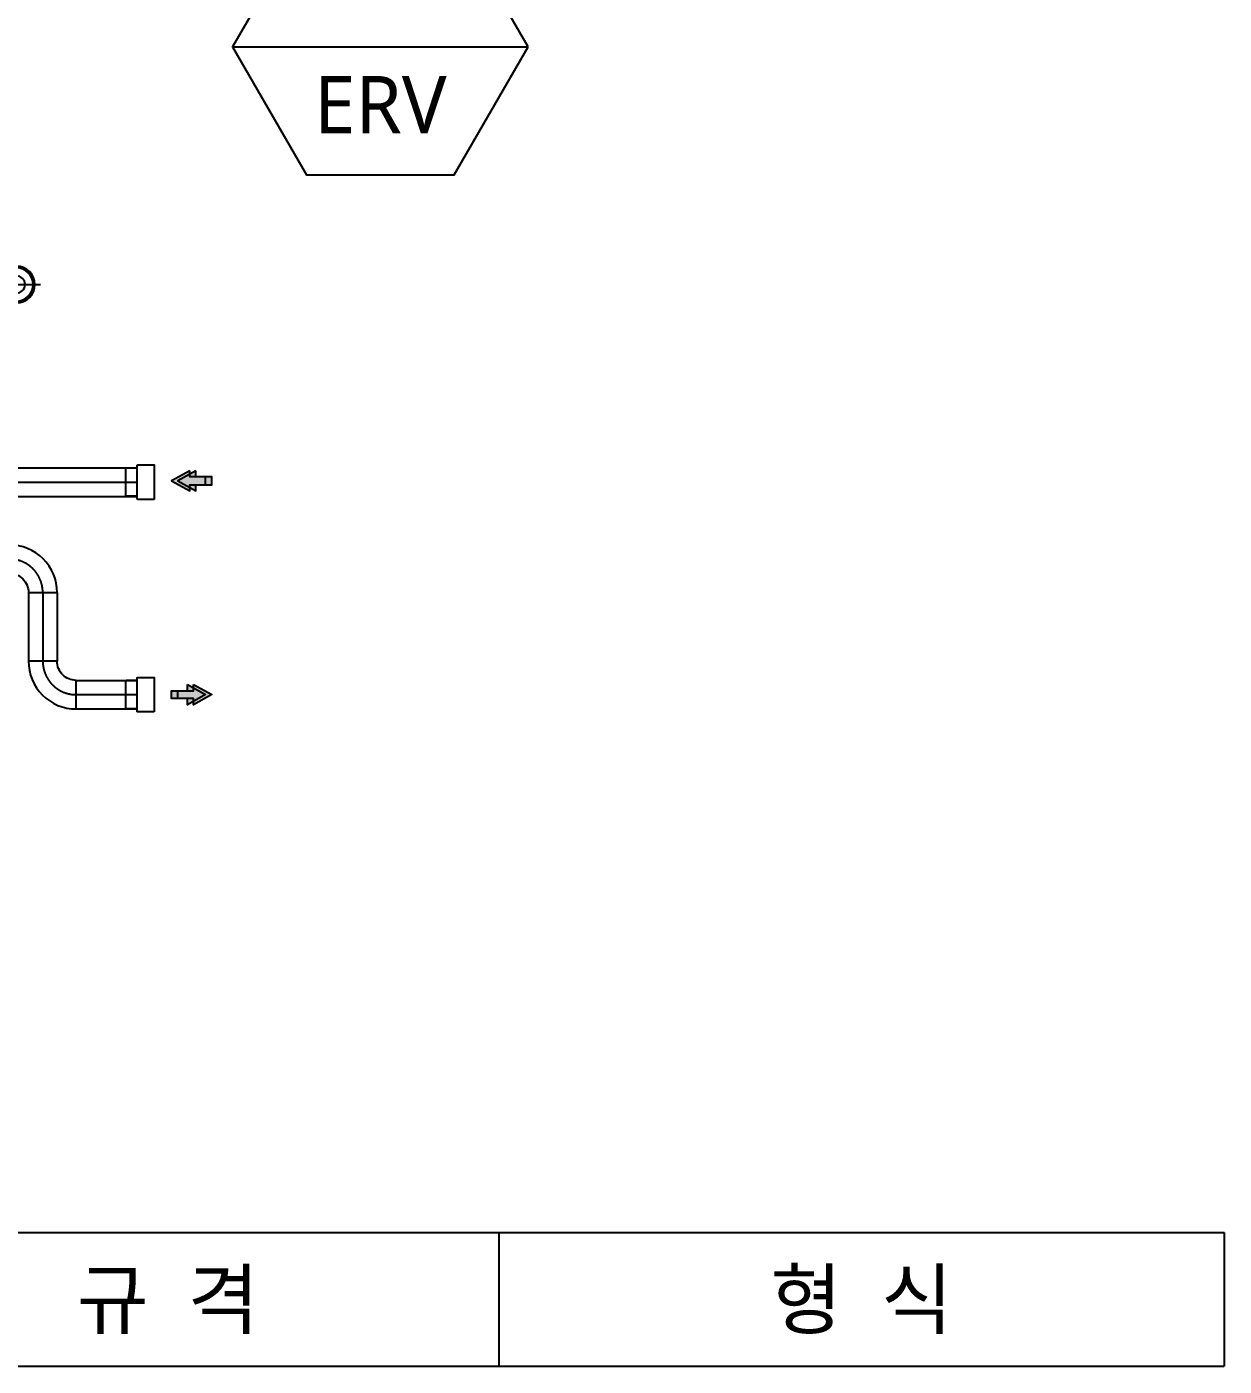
# Model space of a CAD drawing. Header units: millimetres. Extents: x 61566 to 667441, y 0 to 118800.
# Drawn here: x 448719 to 459175, y 37687 to 49381 of the extents above; entities that cross this region are included whole.
import ezdxf
from ezdxf.enums import TextEntityAlignment as Align

# ---------------------------------------------------------------- set-up
doc = ezdxf.new("R2010")
doc.units = ezdxf.units.MM
doc.header["$LTSCALE"] = 200
doc.linetypes.add('CENTER', pattern=[50.8, 31.75, -6.35, 6.35, -6.35])
for name, color, linetype in [('DI', 1, 'Continuous'), ('DUCT', 7, 'Continuous'), ('LG-장비번호', 7, 'Continuous'), ('TE', 2, 'Continuous'), ('TEXT', 3, 'Continuous'), ('환기(RA)', 2, 'Continuous'), ('환기(SA)', 3, 'Continuous')]:
    doc.layers.add(name, color=color, linetype=linetype)
doc.styles.add('LG전자', font='malgun.ttf')
doc.styles.add('SUNJIN', font='malgun.ttf')

# ---------------------------------------------------------------- blocks, each defined once
blk = doc.blocks.new('A$C40B63A93')
at = {"color": 1}
for p, q in [((210, 420), (210, 0)), ((420, 210), (0, 210))]:
    blk.add_line(p, q, dxfattribs=at)
at = {"color": 0}
for radius in [160, 145, 75]:
    blk.add_circle((210, 210), radius, dxfattribs=at)
blk = doc.blocks.new('A$C3E546C15')
at = {"color": 0}
for p, q in [((0, 32), (0, 268)), ((100, 273), (5, 273)), ((100, 27), (5, 27))]:
    blk.add_line(p, q, dxfattribs=at)
blk.add_lwpolyline([(250, 0), (105, 0, -0.414214), (100, 5), (100, 295, -0.414214), (105, 300), (250, 300)], format="xyb", close=True, dxfattribs=at)
at = {"color": 0, "const_width": 20}
blk.add_lwpolyline([(250, 0), (250, 300)], dxfattribs=at)
at = {"color": 0}
for centre, start, end in [((5, 268), 90, 180), ((5, 32), 180, 270)]:
    blk.add_arc(centre, 5, start, end, dxfattribs=at)
blk = doc.blocks.new('ELBOW_90_150')
at = {"layer": 'DUCT', "color": 0}
blk.add_lwpolyline([(175, 250, 0.414214), (-75, 0), (75, 0, -0.414214), (175, 100), (175, 250)], format="xyb", dxfattribs=at)
at = {"layer": 'DUCT', "color": 1, "linetype": 'CENTER'}
blk.add_arc((175, 0), 175, 90, 180, dxfattribs=at)
blk = doc.blocks.new('장비번호')
at = {"layer": 'LG-장비번호', "color": 0}
blk.add_line((-516, 0), (516, 0), dxfattribs=at)
blk.add_lwpolyline([(516, 0), (258, 446.8), (-258, 446.8), (-516, 0), (-258, -446.8), (258, -446.8)], close=True, dxfattribs=at)

msp = doc.modelspace()

# ---------------------------------------------------------------- hatches: boundary and pattern name
at = {"layer": 'TEXT'}
for color, points in [(5, [(450141.6, 45505.5), (449983.5, 45417), (450141.6, 45328.5), (450141.6, 45382.6), (450280.5, 45382.6), (450280.5, 45451.3), (450141.6, 45451.3)]), (5, [(450194.4, 45505.5), (450036.4, 45417), (450194.4, 45328.5), (450194.4, 45382.6), (450333.3, 45382.6), (450333.3, 45451.3), (450194.4, 45451.3)]), (1, [(450122.4, 43638.5), (450280.5, 43550), (450122.4, 43461.5), (450122.4, 43515.7), (449983.5, 43515.7), (449983.5, 43584.3), (450122.4, 43584.3)]), (1, [(450175.3, 43638.5), (450333.3, 43550), (450175.3, 43461.5), (450175.3, 43515.7), (450036.4, 43515.7), (450036.4, 43584.3), (450175.3, 43584.3)])]:
    msp.add_hatch(color=color, dxfattribs=at).paths.add_polyline_path(points)

# ---------------------------------------------------------------- linework, layer by layer
at = {"layer": 'DI', "color": 4}
for p, q in [((431230.3, 38853.8), (459174.7, 38853.8)), ((459174.7, 38853.8), (459174.7, 37687.2)), ((431230.3, 37687.2), (459174.7, 37687.2))]:
    msp.add_line(p, q, dxfattribs=at)
at = {"layer": 'DI', "color": 5}
msp.add_line((452841.4, 38853.8), (452841.4, 37687.2), dxfattribs=at)
at = {"layer": 'TEXT', "color": 5}
for points in [[(450141.6, 45505.5), (449983.5, 45417), (450141.6, 45328.5), (450141.6, 45382.6), (450280.5, 45382.6), (450280.5, 45451.3), (450141.6, 45451.3), (450141.6, 45505.5)], [(450194.4, 45505.5), (450036.4, 45417), (450194.4, 45328.5), (450194.4, 45382.6), (450333.3, 45382.6), (450333.3, 45451.3), (450194.4, 45451.3), (450194.4, 45505.5)]]:
    msp.add_lwpolyline(points, dxfattribs=at)
at = {"layer": 'TEXT', "color": 1}
for points in [[(450122.4, 43638.5), (450280.5, 43550), (450122.4, 43461.5), (450122.4, 43515.7), (449983.5, 43515.7), (449983.5, 43584.3), (450122.4, 43584.3), (450122.4, 43638.5)], [(450175.3, 43638.5), (450333.3, 43550), (450175.3, 43461.5), (450175.3, 43515.7), (450036.4, 43515.7), (450036.4, 43584.3), (450175.3, 43584.3), (450175.3, 43638.5)]]:
    msp.add_lwpolyline(points, dxfattribs=at)
at = {"layer": '환기(RA)'}
for p, q in [((448733.2, 44442), (448733.2, 43841.7)), ((448983.2, 44442), (448983.2, 43841.7)), ((449149.9, 43675), (449682.3, 43675)), ((449149.9, 43425), (449682.3, 43425))]:
    msp.add_line(p, q, dxfattribs=at)
at = {"layer": '환기(SA)'}
for p, q in [((436317.7, 45530.2), (449682.3, 45530.2)), ((436317.7, 45280.2), (449682.3, 45280.2))]:
    msp.add_line(p, q, dxfattribs=at)
at = {"layer": '환기(SA)', "color": 1, "linetype": 'CENTER'}
for p, q in [((436317.7, 45405.2), (449682.3, 45405.2)), ((448858.2, 44442), (448858.2, 43841.7)), ((449149.9, 43550), (449682.3, 43550))]:
    msp.add_line(p, q, dxfattribs=at)

# ---------------------------------------------------------------- block references
at = {"layer": 'DUCT', "color": 7}
for p in [(449582.3, 45255.2), (449582.3, 43400)]:
    msp.add_blockref('A$C3E546C15', p, dxfattribs=at)
at = {"layer": 'LG-장비번호', "color": 2, "xscale": 2.5, "yscale": 2.5, "zscale": 2.5}
msp.add_blockref('장비번호', (451805.3, 49204.6), dxfattribs=at)
at = {"layer": '환기(RA)', "xscale": 1.666666666666667, "yscale": 1.666666666666667, "zscale": 1.666666666666667}
for p, rotation in [((448566.6, 44733.7), 270), ((449149.9, 43550), 90.00000000000001)]:
    msp.add_blockref('ELBOW_90_150', p, dxfattribs=dict(at, rotation=rotation))
at = {"layer": '환기(SA)', "xscale": -1, "rotation": 359.9999808261645}
msp.add_blockref('A$C40B63A93', (448838.8, 46920.5), dxfattribs=at)

# ---------------------------------------------------------------- texts
at = {"layer": 'LG-장비번호', "color": 2, "style": 'LG전자'}
msp.add_text('ERV', height=500, dxfattribs=at).set_placement((451805.3, 48701.3), align=Align.MIDDLE_CENTER)
at = {"layer": 'TE', "color": 3, "style": 'SUNJIN'}
for s, p in [('형  식', (456008, 38270.5)), ('규  격', (449952.5, 38270.5))]:
    msp.add_text(s, height=500, dxfattribs=at).set_placement(p, align=Align.MIDDLE_CENTER)

doc.saveas('drawing.dxf')
